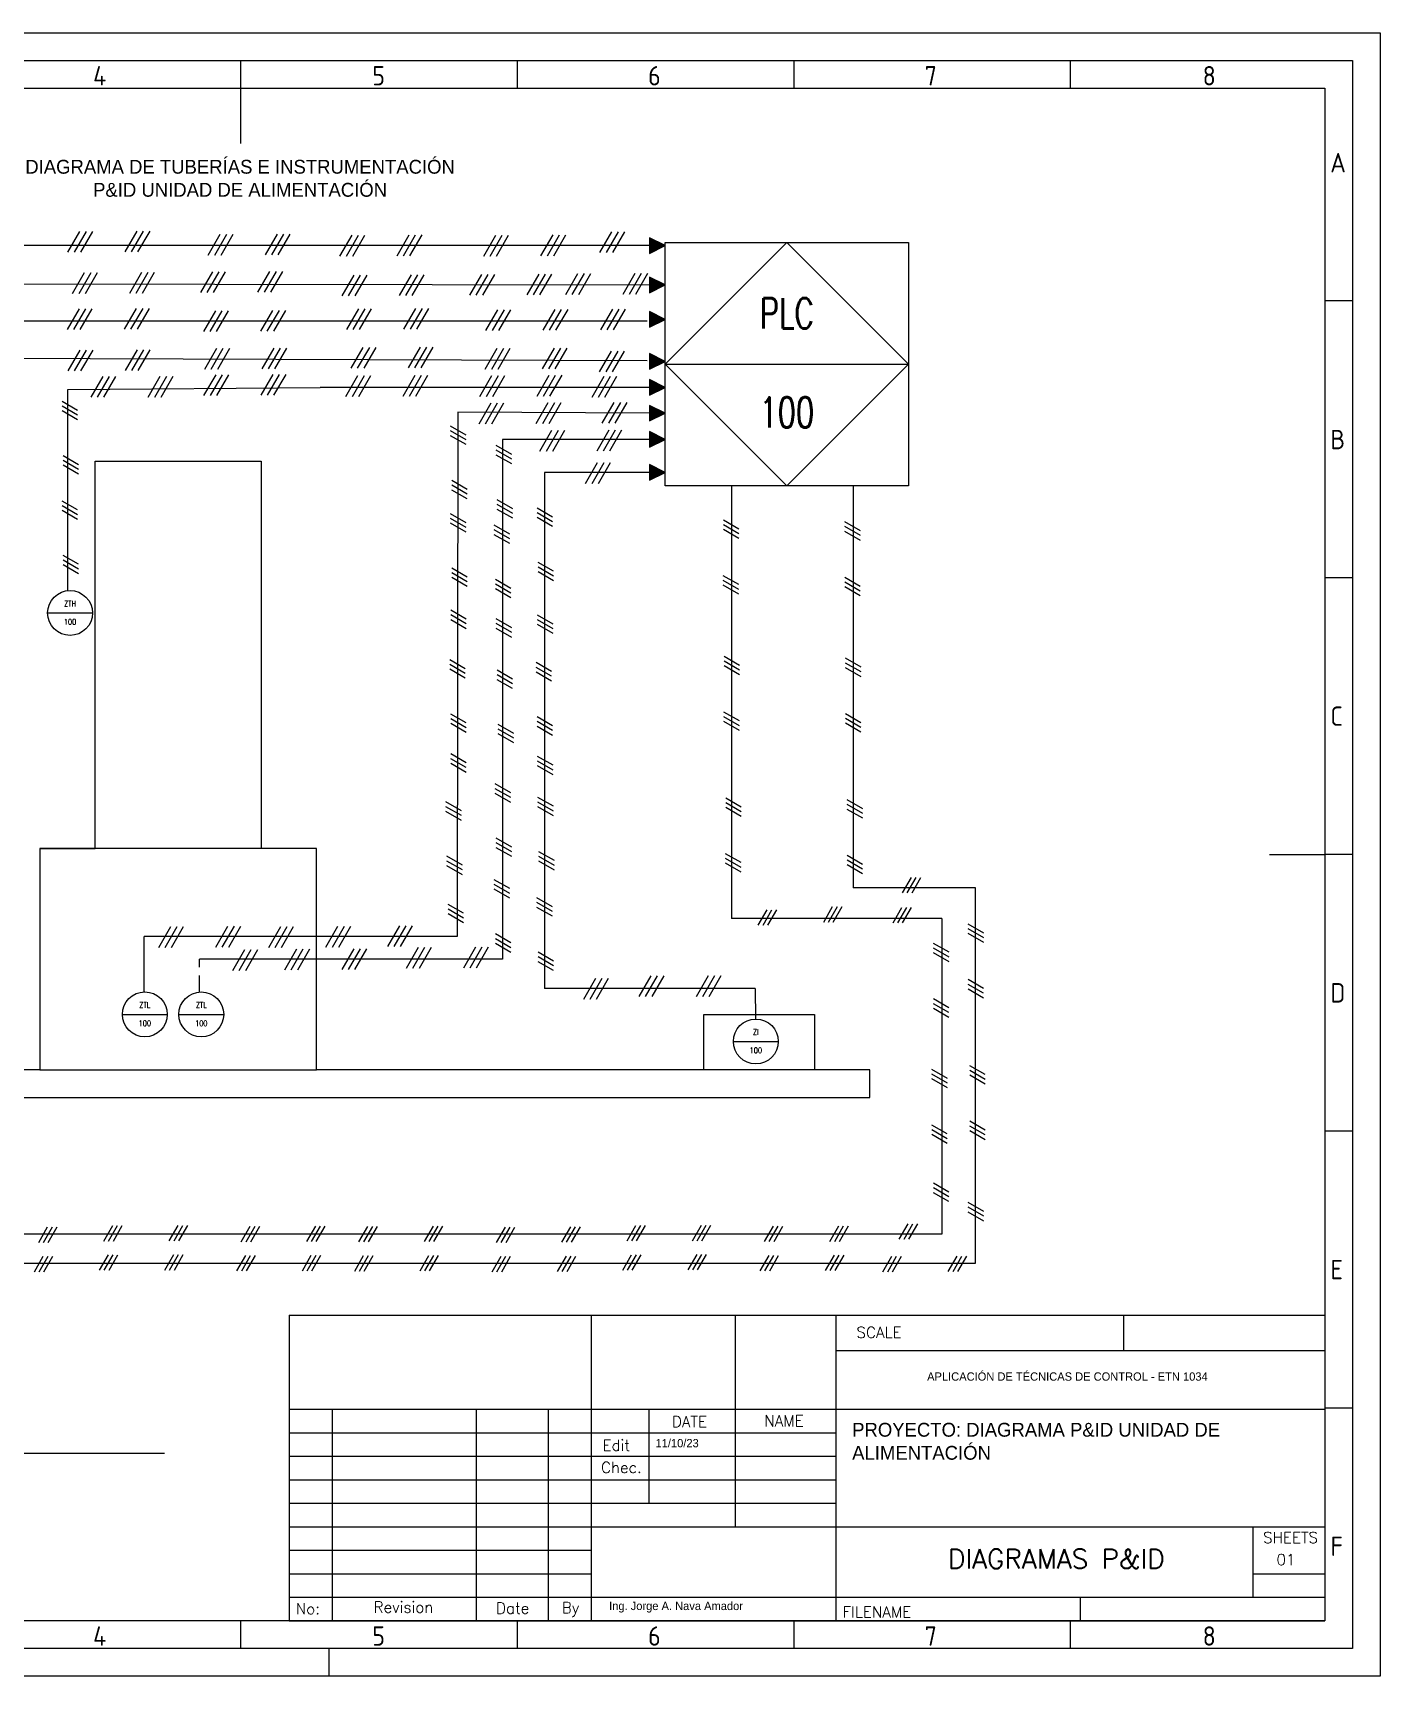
# Model space of a CAD drawing. Header units: millimetres. Extents: x 0 to 420, y 0 to 297.
# Drawn here: x 176.5 to 420, y 0 to 297 of the extents above; entities that cross this region are included whole.
import ezdxf
from ezdxf.enums import TextEntityAlignment as Align

# ---------------------------------------------------------------- set-up
doc = ezdxf.new("R2010")
doc.units = ezdxf.units.MM
doc.header["$LTSCALE"] = 6
doc.linetypes.add('DASHED', pattern=[0.75, 0.5, -0.25])
for name, color, linetype in [('025', 1, 'Continuous'), ('035', 5, 'Continuous'), ('07', 7, 'Continuous'), ('GRN_0.5mm^2', 3, 'Continuous'), ('RED_0.5mm^2', 1, 'Continuous'), ('SYMS', 7, 'Continuous'), ('TAGS', 51, 'Continuous')]:
    doc.layers.add(name, color=color, linetype=linetype)
doc.styles.add('ISO Proportional', font='isocp.shx')
doc.styles.add('WD', font='romans.shx')

# ---------------------------------------------------------------- blocks, each defined once
blk = doc.blocks.new('IEC_border_a3')
at = {"layer": '035'}
for p, q in [((214, 292), (214, 287)), ((264, 292), (264, 287)), ((314, 292), (314, 287)), ((364, 292), (364, 287)), ((414.97, 248.54), (409.98, 248.54)), ((414.98, 198.5), (410, 198.5)), ((414.98, 148.5), (410, 148.5)), ((414.98, 98.5), (410, 98.5)), ((415, 48.46), (410.02, 48.46)), ((214, 10), (214, 5)), ((264, 10), (264, 5)), ((314, 10), (314, 5)), ((364, 10), (364, 5)), ((230, 5), (230, 0))]:
    blk.add_line(p, q, dxfattribs=at)
for points in [[(0, 297), (420, 297), (420, 0), (0, 0)], [(18, 287), (410, 287), (410, 10), (18, 10)]]:
    blk.add_lwpolyline(points, close=True, dxfattribs=at)
at = {"layer": '07'}
for p, q in [((214, 287), (214, 277)), ((400, 148.5), (410, 148.5))]:
    blk.add_line(p, q, dxfattribs=at)
blk.add_lwpolyline([(13, 292), (415, 292), (415, 5), (13, 5)], close=True, dxfattribs=at)
at = {"layer": '035', "style": 'ISO Proportional'}
for s, p in [('4', (187.38, 287.5)), ('5', (237.84, 287.5)), ('6', (287.69, 287.5)), ('7', (337.67, 287.5)), ('8', (387.92, 287.5)), ('A', (410.98, 271.79)), ('B', (411, 221.75)), ('C', (411, 171.75)), ('D', (411, 121.75)), ('E', (411.02, 71.72)), ('F', (411.02, 21.72)), ('4', (187.38, 5.5)), ('5', (237.84, 5.5)), ('6', (287.69, 5.5)), ('7', (337.67, 5.5)), ('8', (387.92, 5.5))]:
    blk.add_text(s, height=3.5, dxfattribs=at).set_placement(p)
blk = doc.blocks.new('IEC_tblock_a3')
at = {"layer": '035'}
for p, q in [((-106.6, 55.25), (-106.6, 17)), ((-36.4, 55.25), (-36.4, 48.88)), ((-88.4, 48.88), (0, 48.88)), ((-179.4, 38.25), (-179.4, 0)), ((-153.4, 38.25), (-153.4, 0)), ((-140.4, 38.25), (-140.4, 0)), ((-122.2, 38.25), (-122.2, 21.25)), ((-187.2, 34), (-88.4, 34)), ((-187.2, 29.75), (-88.4, 29.75)), ((-187.2, 25.5), (-88.4, 25.5)), ((-187.2, 21.25), (-88.4, 21.25)), ((-187.2, 17), (-132.6, 17)), ((-187.2, 12.75), (-132.6, 12.75)), ((-187.2, 8.5), (-132.6, 8.5)), ((-13, 8.5), (0, 8.5)), ((-187.2, 4.25), (0, 4.25)), ((-44.2, 4.25), (-44.2, 0))]:
    blk.add_line(p, q, dxfattribs=at)
at = {"layer": '07'}
for p, q in [((-187.2, 55.25), (-187.2, 0)), ((-187.2, 55.25), (0, 55.25)), ((-132.6, 55.25), (-132.6, 0)), ((-88.4, 55.25), (-88.4, 0)), ((0, 55.25), (0, 0)), ((-187.2, 38.25), (0, 38.25)), ((-132.6, 17), (0, 17)), ((-13, 17), (-13, 4.25)), ((-187.2, 0), (0, 0))]:
    blk.add_line(p, q, dxfattribs=at)
at = {"style": 'WD'}
for tag, p in [('SCALE', (-69.88, 51.07)), ('SH', (-8.74, 10.06)), ('FILENAME', (-68.15, 0.8))]:
    blk.add_attdef(tag, p, '', height=2, dxfattribs=at)
for tag, height, p in [('EDDATE', 2, (-114.97, 30.8)), ('EDBY', 2, (-98.02, 30.86)), ('PROJDESC', 5, (-45.9, 29.2)), ('CKDATE', 2, (-114.85, 26.58)), ('CKBY', 2, (-97.88, 26.3)), ('DWGDESC', 5, (-44.85, 19.72)), ('DWGNO', 3.5, (-48.54, 9.46))]:
    blk.add_attdef(tag, text='', height=height, dxfattribs=at).set_placement(p, align=Align.CENTER)
at = {"style": 'WD', "flags": 1}
blk.add_attdef('WD_TB', (-120.95, 11.91), '', height=2, dxfattribs=at)
at = {"layer": '025', "style": 'WD'}
for s, p in [('SCALE', (-80.57, 51.13)), ('NAME', (-97.74, 35.14)), ('No:', (-183.81, 1.19)), ('Revision', (-166.53, 1.47)), ('Date', (-146.79, 1.28)), ('By', (-136.33, 1.37))]:
    blk.add_text(s, height=2, dxfattribs=at).set_placement(p, align=Align.CENTER)
for s, p in [('DATE', (-118, 35)), ('Edit', (-130.55, 30.72)), ('Chec.', (-130.82, 26.72)), ('SHEETS', (-11.17, 14.05)), ('FILENAME', (-87.18, 0.61))]:
    blk.add_text(s, height=2, dxfattribs=at).set_placement(p)
blk = doc.blocks.new('HIN1_INFRONT_MAIN_PLC')
for p, q in [((-0.5, -0.5), (-0.5, 0.5)), ((-0.5, 0.5), (0.5, 0.5)), ((0.5, 0.5), (0.5, -0.5)), ((0.5, -0.5), (-0.5, -0.5))]:
    blk.add_line(p, q)
at = {"ltscale": 0.127}
blk.add_line((-0.5, 0), (0.5, 0), dxfattribs=at)
at = {"ltscale": 25.4, "flags": 128}
blk.add_lwpolyline([(0, 0.5), (-0.5, 0), (0, -0.5), (0.5, 0)], close=True, dxfattribs=at)
at = {"ltscale": 3.2258, "flags": 128}
blk.add_lwpolyline([(0, 0.5), (-0.5, 0), (0, -0.5), (0.5, 0)], close=True, dxfattribs=at)
blk.add_lwpolyline([(0, 0.5), (-0.5, 0), (0, -0.5), (0.5, 0)], close=True, dxfattribs=at)
at = {"style": 'WD', "width": 0.7}
for tag, height, p in [('INST', 0.125, (-0.5816, 0.4156)), ('LOC', 0.125, (-0.5816, 0.254)), ('TERM01', 0.0625, (-0.5242, 0.0184))]:
    blk.add_attdef(tag, text='', height=height, dxfattribs=at).set_placement(p, align=Align.RIGHT)
for tag, p, height in [('TERM04', (0.0207, 0.5306), 0.0625), ('X2TERM04', (0, 0.5), 0.005), ('TERM03', (0.5222, 0.0184), 0.0625), ('X4TERM01', (-0.5, 0), 0.005), ('X1TERM03', (0.5, 0), 0.005), ('RATING1', (0.5485, -0.1677), 0.125), ('DESC1', (0.5485, -0.3266), 0.125), ('DESC2', (0.5485, -0.5165), 0.125), ('X8TERM02', (0, -0.5), 0.005), ('TERM02', (0.0233, -0.5809), 0.0625), ('DESC3', (0.5485, -0.6975), 0.125), ('WDTAGALT', (0.5485, -0.8716), 0.125)]:
    blk.add_attdef(tag, p, '', height=height, dxfattribs=at)
blk.add_attdef('XREF', text='', height=0.0625, rotation=0.0625, dxfattribs=at).set_placement((0.6297, 0.3767), align=Align.TOP_CENTER)
for tag, p in [('TAG1_PART1', (0, 0.147)), ('TAG1_PART2', (0, -0.2602))]:
    blk.add_attdef(tag, text='', height=0.125, dxfattribs=at).set_placement(p, align=Align.CENTER)
at = {"style": 'WD', "width": 0.7, "flags": 1}
for tag, p in [('WDTYPE', (-0.5767, -0.1697)), ('CAT', (-0.5871, -0.2531)), ('MFG', (-0.5859, -0.2796)), ('FAMILY', (-0.5789, -0.2227)), ('ASSYCODE', (-0.5662, -0.3061))]:
    blk.add_attdef(tag, text='', height=0.01, dxfattribs=at).set_placement(p, align=Align.CENTER)
blk = doc.blocks.new('HIN1_INFRONT_MAIN')
at = {"ltscale": 0.127}
blk.add_line((-0.5, 0), (0.5, 0), dxfattribs=at)
at = {"ltscale": 3.2258}
blk.add_circle((0, 0), 0.5, dxfattribs=at)
at = {"style": 'WD', "width": 0.7}
for tag, height, p in [('INST', 0.125, (-0.481, 0.455)), ('LOC', 0.125, (-0.481, 0.293)), ('TERM01', 0.0625, (-0.524, 0.018))]:
    blk.add_attdef(tag, text='', height=height, dxfattribs=at).set_placement(p, align=Align.RIGHT)
for tag, p, height in [('X2TERM04', (0, 0.5), 0.005), ('TERM04', (0.021, 0.531), 0.0625), ('X4TERM01', (-0.5, 0), 0.005), ('X1TERM03', (0.5, 0), 0.005), ('TERM03', (0.522, 0.018), 0.0625), ('RATING1', (0.513, -0.162), 0.125), ('DESC1', (0.513, -0.321), 0.125), ('X8TERM02', (0, -0.5), 0.005), ('TERM02', (0.023, -0.581), 0.0625), ('DESC2', (0.513, -0.51), 0.125), ('DESC3', (0.513, -0.691), 0.125), ('WDTAGALT', (0.513, -0.866), 0.125)]:
    blk.add_attdef(tag, p, '', height=height, dxfattribs=at)
blk.add_attdef('XREF', text='', height=0.0625, rotation=0.0625, dxfattribs=at).set_placement((0.546, 0.412), align=Align.TOP_CENTER)
for tag, p in [('TAG1_PART1', (0, 0.147)), ('TAG1_PART2', (0, -0.26))]:
    blk.add_attdef(tag, text='', height=0.125, dxfattribs=at).set_placement(p, align=Align.CENTER)
at = {"style": 'WD', "width": 0.7, "flags": 1}
for tag, p in [('WDTYPE', (-0.535, -0.17)), ('CAT', (-0.546, -0.253)), ('MFG', (-0.544, -0.28)), ('FAMILY', (-0.537, -0.223)), ('ASSYCODE', (-0.525, -0.306))]:
    blk.add_attdef(tag, text='', height=0.01, dxfattribs=at).set_placement(p, align=Align.CENTER)
blk = doc.blocks.new('HFA1_FLOW_ARROW_DWN_P')
blk.add_hatch(color=256).paths.add_polyline_path([(0.0625, 0.125), (-0.0625, 0.125), (0, 0)])
blk.add_lwpolyline([(-0.0625, 0.125), (0, 0), (0.0625, 0.125)], close=True)
at = {"style": 'WD', "flags": 1}
for tag, p in [('X2TERM01', (0, 0.125)), ('X8TERM01', (0, 0))]:
    blk.add_attdef(tag, p, '', height=0.0075, dxfattribs=at)

msp = doc.modelspace()

# ---------------------------------------------------------------- linework, layer by layer
at = {"color": 3}
for p, q in [((287.93, 258.54), (76.64, 258.54)), ((84.86, 251.78), (287.93, 251.43)), ((149.22, 244.94), (287.49, 244.94)), ((167.49, 238.23), (287.51, 237.78)), ((182.8, 232.56), (228.43, 232.91)), ((182.8, 196.19), (182.8, 232.56)), ((287.93, 232.93), (228.43, 232.93)), ((253.3, 228.46), (253.19, 133.67)), ((287.93, 228.27), (253.3, 228.46)), ((261.37, 223.53), (261.37, 129.59)), ((287.93, 223.53), (261.37, 223.53)), ((268.94, 217.55), (268.94, 124.28)), ((287.93, 217.55), (268.94, 217.55)), ((196.63, 123.67), (196.63, 133.67)), ((253.19, 133.67), (196.63, 133.67)), ((261.37, 129.59), (206.63, 129.59)), ((307.04, 124.28), (268.94, 124.28)), ((307.04, 124.28), (307.07, 118.77))]:
    msp.add_line(p, q, dxfattribs=at)
at = {"color": 3, "linetype": 'DASHED'}
msp.add_line((206.63, 123.65), (206.63, 129.59), dxfattribs=at)
msp.add_line((39.16, 40.31), (200.26, 40.31))
for points in [[(177.75, 149.61), (177.75, 109.61), (227.75, 109.61), (227.75, 149.61), (177.75, 149.61), (187.75, 149.61), (187.75, 219.61), (217.75, 219.61), (217.75, 149.61)], [(297.75, 109.61), (297.75, 119.61), (317.75, 119.61), (317.75, 109.61)], [(177.75, 109.61), (167.75, 109.61), (167.75, 104.61), (327.75, 104.61), (327.75, 109.61), (227.75, 109.61)]]:
    msp.add_lwpolyline(points)
at = {"layer": 'GRN_0.5mm^2'}
for p, q in [((182.83, 257.35), (185, 261.11)), ((183.99, 257.35), (186.16, 261.11)), ((185.15, 257.35), (187.32, 261.11)), ((193.16, 257.4), (195.34, 261.16)), ((194.32, 257.4), (196.5, 261.16)), ((195.48, 257.4), (197.66, 261.16)), ((208.19, 256.82), (210.36, 260.59)), ((209.35, 256.82), (211.52, 260.59)), ((210.51, 256.82), (212.68, 260.59)), ((218.52, 256.87), (220.7, 260.64)), ((219.68, 256.87), (221.86, 260.64)), ((220.84, 256.87), (223.01, 260.64)), ((231.99, 256.67), (234.17, 260.43)), ((233.15, 256.67), (235.33, 260.43)), ((234.31, 256.67), (236.49, 260.43)), ((242.33, 256.72), (244.5, 260.48)), ((243.49, 256.72), (245.66, 260.48)), ((244.65, 256.72), (246.82, 260.48)), ((257.99, 256.67), (260.16, 260.43)), ((259.15, 256.67), (261.32, 260.43)), ((260.31, 256.67), (262.48, 260.43)), ((268.32, 256.72), (270.5, 260.48)), ((269.48, 256.72), (271.66, 260.48)), ((270.64, 256.72), (272.82, 260.48)), ((278.98, 257.29), (281.15, 261.06)), ((280.14, 257.29), (282.31, 261.06)), ((281.3, 257.29), (283.47, 261.06)), ((183.67, 249.9), (185.84, 253.67)), ((184.83, 249.9), (187, 253.67)), ((185.99, 249.9), (188.16, 253.67)), ((194, 249.95), (196.18, 253.72)), ((195.16, 249.95), (197.33, 253.72)), ((196.32, 249.95), (198.49, 253.72)), ((206.84, 250.06), (209.01, 253.83)), ((207.99, 250.06), (210.17, 253.83)), ((209.15, 250.06), (211.33, 253.83)), ((217.17, 250.12), (219.34, 253.88)), ((218.33, 250.12), (220.5, 253.88)), ((219.49, 250.12), (221.66, 253.88)), ((232.4, 249.46), (234.57, 253.23)), ((233.56, 249.46), (235.73, 253.23)), ((234.72, 249.46), (236.89, 253.23)), ((242.73, 249.51), (244.91, 253.28)), ((243.89, 249.51), (246.07, 253.28)), ((245.05, 249.51), (247.23, 253.28)), ((255.47, 249.58), (257.65, 253.35)), ((256.63, 249.58), (258.8, 253.35)), ((257.79, 249.58), (259.96, 253.35)), ((265.81, 249.63), (267.98, 253.4)), ((266.96, 249.63), (269.14, 253.4)), ((268.12, 249.63), (270.3, 253.4)), ((272.83, 249.72), (275.01, 253.48)), ((273.99, 249.72), (276.17, 253.48)), ((275.15, 249.72), (277.33, 253.48)), ((283.17, 249.77), (285.34, 253.54)), ((284.33, 249.77), (286.5, 253.54)), ((285.49, 249.77), (287.66, 253.54)), ((182.73, 243.37), (184.91, 247.14)), ((183.89, 243.37), (186.06, 247.14)), ((185.05, 243.37), (187.22, 247.14)), ((193.07, 243.42), (195.24, 247.19)), ((194.22, 243.42), (196.4, 247.19)), ((195.38, 243.42), (197.56, 247.19)), ((207.37, 243.03), (209.54, 246.79)), ((208.53, 243.03), (210.7, 246.79)), ((209.69, 243.03), (211.86, 246.79)), ((217.7, 243.08), (219.88, 246.84)), ((218.86, 243.08), (221.04, 246.84)), ((220.02, 243.08), (222.2, 246.84)), ((233.22, 243.37), (235.4, 247.14)), ((234.38, 243.37), (236.56, 247.14)), ((235.54, 243.37), (237.71, 247.14)), ((243.56, 243.42), (245.73, 247.19)), ((244.72, 243.42), (246.89, 247.19)), ((245.87, 243.42), (248.05, 247.19)), ((258.38, 243.2), (260.55, 246.96)), ((259.54, 243.2), (261.71, 246.96)), ((260.7, 243.2), (262.87, 246.96)), ((268.71, 243.25), (270.89, 247.02)), ((269.87, 243.25), (272.05, 247.02)), ((271.03, 243.25), (273.21, 247.02)), ((279.13, 243.3), (281.3, 247.06)), ((280.29, 243.3), (282.46, 247.06)), ((281.45, 243.3), (283.62, 247.06)), ((182.87, 235.91), (185.04, 239.67)), ((184.03, 235.91), (186.2, 239.67)), ((185.18, 235.91), (187.36, 239.67)), ((193.2, 235.96), (195.37, 239.73)), ((194.36, 235.96), (196.53, 239.73)), ((195.52, 235.96), (197.69, 239.73)), ((207.57, 236.23), (209.74, 239.99)), ((208.73, 236.23), (210.9, 239.99)), ((209.89, 236.23), (212.06, 239.99)), ((217.9, 236.28), (220.08, 240.04)), ((219.06, 236.28), (221.24, 240.04)), ((220.22, 236.28), (222.4, 240.04)), ((234.03, 236.39), (236.2, 240.15)), ((235.19, 236.39), (237.36, 240.15)), ((236.35, 236.39), (238.52, 240.15)), ((244.36, 236.44), (246.54, 240.2)), ((245.52, 236.44), (247.7, 240.2)), ((246.68, 236.44), (248.86, 240.2)), ((258.26, 236.23), (260.43, 239.99)), ((259.42, 236.23), (261.59, 239.99)), ((260.57, 236.23), (262.75, 239.99)), ((268.59, 236.28), (270.76, 240.04)), ((269.75, 236.28), (271.92, 240.04)), ((270.91, 236.28), (273.08, 240.04)), ((278.93, 235.74), (281.1, 239.5)), ((280.09, 235.74), (282.26, 239.5)), ((281.24, 235.74), (283.42, 239.5)), ((187.01, 231.13), (189.18, 234.9)), ((188.17, 231.13), (190.34, 234.9)), ((189.33, 231.13), (191.5, 234.9)), ((197.34, 231.18), (199.52, 234.95)), ((198.5, 231.18), (200.68, 234.95)), ((199.66, 231.18), (201.84, 234.95)), ((207.41, 231.45), (209.59, 235.22)), ((208.57, 231.45), (210.74, 235.22)), ((209.73, 231.45), (211.9, 235.22)), ((217.75, 231.5), (219.92, 235.27)), ((218.9, 231.5), (221.08, 235.27)), ((220.06, 231.5), (222.24, 235.27)), ((233.07, 231.29), (235.25, 235.06)), ((234.23, 231.29), (236.41, 235.06)), ((235.39, 231.29), (237.57, 235.06)), ((243.41, 231.34), (245.58, 235.11)), ((244.57, 231.34), (246.74, 235.11)), ((245.73, 231.34), (247.9, 235.11)), ((257.3, 231.29), (259.47, 235.06)), ((258.46, 231.29), (260.63, 235.06)), ((259.62, 231.29), (261.79, 235.06)), ((267.63, 231.34), (269.81, 235.11)), ((268.79, 231.34), (270.97, 235.11)), ((269.95, 231.34), (272.13, 235.11)), ((277.56, 231.17), (279.74, 234.94)), ((278.72, 231.17), (280.9, 234.94)), ((279.88, 231.17), (282.05, 234.94)), ((184.57, 228.77), (181.77, 230.38)), ((184.57, 227.91), (181.77, 229.52)), ((257.14, 226.36), (259.31, 230.12)), ((258.3, 226.36), (260.47, 230.12)), ((259.46, 226.36), (261.63, 230.12)), ((267.47, 226.41), (269.65, 230.17)), ((268.63, 226.41), (270.81, 230.17)), ((269.79, 226.41), (271.97, 230.17)), ((279.41, 226.44), (281.58, 230.2)), ((280.57, 226.44), (282.74, 230.2)), ((281.73, 226.44), (283.9, 230.2)), ((184.57, 227.05), (181.77, 228.66)), ((254.8, 224.3), (252, 225.91)), ((254.8, 223.44), (252, 225.05)), ((254.8, 222.58), (252, 224.19)), ((268.14, 221.42), (270.31, 225.18)), ((269.3, 221.42), (271.47, 225.18)), ((270.46, 221.42), (272.63, 225.18)), ((278.47, 221.47), (280.65, 225.24)), ((279.63, 221.47), (281.81, 225.24)), ((280.79, 221.47), (282.96, 225.24)), ((184.75, 218.95), (181.96, 220.57)), ((263.03, 220.8), (260.23, 222.41)), ((263.03, 219.94), (260.23, 221.55)), ((263.03, 219.08), (260.23, 220.69)), ((184.75, 218.09), (181.96, 219.71)), ((184.75, 217.23), (181.96, 218.85)), ((276.4, 215.58), (278.57, 219.35)), ((277.56, 215.58), (279.73, 219.35)), ((278.72, 215.58), (280.89, 219.35)), ((254.99, 214.48), (252.19, 216.1)), ((254.99, 213.62), (252.19, 215.24)), ((254.99, 212.76), (252.19, 214.37)), ((184.57, 210.77), (181.77, 212.38)), ((184.57, 209.91), (181.77, 211.52)), ((263.22, 210.99), (260.42, 212.6)), ((263.22, 210.12), (260.42, 211.74)), ((263.22, 209.26), (260.42, 210.88)), ((270.4, 209.49), (267.61, 211.11)), ((184.57, 209.05), (181.77, 210.66)), ((254.8, 208.47), (252, 210.08)), ((254.8, 207.61), (252, 209.22)), ((254.8, 206.74), (252, 208.36)), ((262.69, 206.41), (259.89, 208.02)), ((270.4, 208.63), (267.61, 210.25)), ((270.4, 207.77), (267.61, 209.39)), ((262.69, 205.55), (259.89, 207.16)), ((262.69, 204.69), (259.89, 206.3)), ((184.75, 200.95), (181.96, 202.57)), ((184.75, 200.09), (181.96, 201.71)), ((184.75, 199.23), (181.96, 200.84)), ((254.99, 198.65), (252.19, 200.26)), ((254.99, 197.79), (252.19, 199.4)), ((270.59, 199.68), (267.8, 201.29)), ((270.59, 198.82), (267.8, 200.43)), ((270.59, 197.96), (267.8, 199.57)), ((254.99, 196.93), (252.19, 198.54)), ((262.87, 196.6), (260.08, 198.21)), ((262.87, 195.73), (260.08, 197.35)), ((262.87, 194.87), (260.08, 196.49)), ((254.8, 191.03), (252.01, 192.65)), ((254.8, 190.17), (252.01, 191.79)), ((254.8, 189.31), (252.01, 190.93)), ((263.04, 189.48), (260.25, 191.09)), ((263.04, 188.61), (260.25, 190.23)), ((270.5, 190.14), (267.71, 191.76)), ((270.5, 189.28), (267.71, 190.9)), ((263.04, 187.75), (260.25, 189.37)), ((270.5, 188.42), (267.71, 190.04)), ((254.63, 182.08), (251.83, 183.7)), ((254.63, 181.22), (251.83, 182.84)), ((254.63, 180.36), (251.83, 181.98)), ((263.2, 180.2), (260.41, 181.81)), ((270.23, 181.57), (267.44, 183.18)), ((270.23, 180.71), (267.44, 182.32)), ((270.23, 179.85), (267.44, 181.46)), ((263.2, 179.34), (260.41, 180.95)), ((263.2, 178.48), (260.41, 180.09)), ((254.81, 172.27), (252.02, 173.88)), ((254.81, 171.41), (252.02, 173.02)), ((270.42, 171.75), (267.63, 173.37)), ((270.42, 170.89), (267.63, 172.51)), ((254.81, 170.55), (252.02, 172.16)), ((263.39, 170.38), (260.59, 172)), ((263.39, 169.52), (260.59, 171.14)), ((263.39, 168.66), (260.59, 170.28)), ((270.42, 170.03), (267.63, 171.65)), ((254.8, 165.07), (252.01, 166.68)), ((254.8, 164.21), (252.01, 165.82)), ((254.8, 163.35), (252.01, 164.96)), ((270.5, 164.63), (267.71, 166.24)), ((270.5, 163.77), (267.71, 165.38)), ((270.5, 162.9), (267.71, 164.52)), ((262.86, 159.64), (260.06, 161.26)), ((262.86, 158.78), (260.06, 160.39)), ((253.94, 156.39), (251.14, 158)), ((262.86, 157.92), (260.06, 159.53)), ((270.57, 157.21), (267.77, 158.82)), ((270.57, 156.35), (267.77, 157.96)), ((253.94, 155.53), (251.14, 157.14)), ((253.94, 154.67), (251.14, 156.28)), ((270.57, 155.49), (267.77, 157.1)), ((263.05, 149.83), (260.25, 151.44)), ((263.05, 148.97), (260.25, 150.58)), ((263.05, 148.11), (260.25, 149.72)), ((270.76, 147.39), (267.96, 149.01)), ((254.13, 146.57), (251.33, 148.19)), ((254.13, 145.71), (251.33, 147.32)), ((254.13, 144.85), (251.33, 146.46)), ((270.76, 146.53), (267.96, 148.15)), ((270.76, 145.67), (267.96, 147.29)), ((262.69, 142.34), (259.89, 143.95)), ((262.69, 141.48), (259.89, 143.09)), ((262.69, 140.62), (259.89, 142.23)), ((270.4, 139.05), (267.6, 140.66)), ((270.4, 138.19), (267.6, 139.8)), ((254.35, 137.88), (251.56, 139.49)), ((254.35, 137.02), (251.56, 138.63)), ((254.35, 136.16), (251.56, 137.77)), ((270.4, 137.33), (267.6, 138.94)), ((199.23, 131.7), (201.4, 135.46)), ((200.39, 131.7), (202.56, 135.46)), ((201.55, 131.7), (203.72, 135.46)), ((209.56, 131.75), (211.74, 135.52)), ((210.72, 131.75), (212.9, 135.52)), ((211.88, 131.75), (214.06, 135.52)), ((219.12, 131.7), (221.3, 135.46)), ((220.28, 131.7), (222.46, 135.46)), ((221.44, 131.7), (223.62, 135.46)), ((229.46, 131.75), (231.63, 135.52)), ((230.62, 131.75), (232.79, 135.52)), ((231.78, 131.75), (233.95, 135.52)), ((240.63, 131.86), (242.81, 135.63)), ((241.79, 131.86), (243.97, 135.63)), ((242.95, 131.86), (245.13, 135.63)), ((262.87, 132.52), (260.08, 134.14)), ((212.64, 127.55), (214.81, 131.32)), ((213.8, 127.55), (215.97, 131.32)), ((214.95, 127.55), (217.13, 131.32)), ((222.03, 127.66), (224.21, 131.43)), ((223.19, 127.66), (225.37, 131.43)), ((224.35, 127.66), (226.53, 131.43)), ((232.37, 127.71), (234.54, 131.48)), ((233.53, 127.71), (235.7, 131.48)), ((234.69, 127.71), (236.86, 131.48)), ((244.03, 127.98), (246.2, 131.75)), ((245.19, 127.98), (247.36, 131.75)), ((246.35, 127.98), (248.52, 131.75)), ((254.36, 128.03), (256.54, 131.8)), ((255.52, 128.03), (257.7, 131.8)), ((256.68, 128.03), (258.86, 131.8)), ((262.87, 131.66), (260.08, 133.28)), ((262.87, 130.8), (260.08, 132.42)), ((270.59, 129.23), (267.79, 130.85)), ((270.59, 128.37), (267.79, 129.99)), ((270.59, 127.51), (267.79, 129.13)), ((276.04, 122.38), (278.21, 126.14)), ((277.2, 122.38), (279.37, 126.14)), ((278.36, 122.38), (280.53, 126.14)), ((286.08, 122.81), (288.26, 126.58)), ((287.24, 122.81), (289.41, 126.58)), ((288.4, 122.81), (290.57, 126.58)), ((296.42, 122.86), (298.59, 126.63)), ((297.57, 122.86), (299.75, 126.63)), ((298.73, 122.86), (300.91, 126.63))]:
    msp.add_line(p, q, dxfattribs=at)
at = {"layer": 'GRN_0.5mm^2', "color": 1}
for p, q in [((304.1, 207.32), (301.3, 208.93)), ((304.1, 206.46), (301.3, 208.07)), ((326.05, 207), (323.25, 208.62)), ((304.1, 205.6), (301.3, 207.21)), ((326.05, 206.14), (323.25, 207.76)), ((326.05, 205.28), (323.25, 206.9)), ((304.06, 197.28), (301.27, 198.89)), ((304.06, 196.42), (301.27, 198.03)), ((304.06, 195.56), (301.27, 197.17)), ((326.01, 196.96), (323.22, 198.58)), ((326.01, 196.1), (323.22, 197.72)), ((326.01, 195.24), (323.22, 196.86)), ((304.23, 182.67), (301.44, 184.29)), ((304.23, 181.81), (301.44, 183.43)), ((304.23, 180.95), (301.44, 182.57)), ((326.18, 182.36), (323.39, 183.97)), ((326.18, 181.5), (323.39, 183.11)), ((326.18, 180.64), (323.39, 182.25)), ((304.19, 172.63), (301.4, 174.25)), ((304.19, 171.77), (301.4, 173.39)), ((304.19, 170.91), (301.4, 172.53)), ((326.14, 172.32), (323.35, 173.93)), ((326.14, 171.46), (323.35, 173.07)), ((326.14, 170.6), (323.35, 172.21)), ((304.52, 157.08), (301.72, 158.69)), ((304.52, 156.22), (301.72, 157.83)), ((326.47, 156.76), (323.67, 158.38)), ((326.47, 155.9), (323.67, 157.52)), ((304.52, 155.36), (301.72, 156.97)), ((326.47, 155.04), (323.67, 156.65)), ((304.48, 147.04), (301.69, 148.65)), ((304.48, 146.17), (301.69, 147.79)), ((304.48, 145.31), (301.69, 146.93)), ((326.43, 146.72), (323.64, 148.33)), ((326.43, 145.86), (323.64, 147.47)), ((326.43, 145), (323.64, 146.61)), ((333.67, 141.55), (335.28, 144.35)), ((334.53, 141.55), (336.14, 144.35)), ((335.39, 141.55), (337, 144.35)), ((307.61, 135.72), (309.22, 138.51)), ((308.47, 135.72), (310.08, 138.51)), ((309.33, 135.72), (310.94, 138.51)), ((319.43, 136.29), (321.04, 139.08)), ((320.29, 136.29), (321.9, 139.08)), ((321.15, 136.29), (322.76, 139.08)), ((331.96, 136.15), (333.57, 138.94)), ((332.82, 136.15), (334.43, 138.94)), ((333.68, 136.15), (335.29, 138.94)), ((348.36, 134.31), (345.56, 135.92)), ((348.36, 133.45), (345.56, 135.06)), ((348.36, 132.59), (345.56, 134.2)), ((342.09, 130.82), (339.29, 132.44)), ((342.09, 129.96), (339.29, 131.57)), ((342.09, 129.1), (339.29, 130.71)), ((348.32, 124.27), (345.52, 125.88)), ((348.32, 123.41), (345.52, 125.02)), ((342.05, 120.78), (339.25, 122.39)), ((348.32, 122.55), (345.52, 124.16)), ((342.05, 119.92), (339.25, 121.53)), ((342.05, 119.06), (339.25, 120.67)), ((348.64, 108.71), (345.85, 110.33)), ((341.79, 108.04), (339, 109.65)), ((341.79, 107.18), (339, 108.79)), ((341.79, 106.32), (339, 107.93)), ((348.64, 107.85), (345.85, 109.46)), ((348.64, 106.99), (345.85, 108.6)), ((341.76, 97.99), (338.96, 99.61)), ((341.76, 97.13), (338.96, 98.75)), ((348.61, 98.67), (345.81, 100.28)), ((348.61, 97.81), (345.81, 99.42)), ((348.61, 96.95), (345.81, 98.56)), ((341.76, 96.27), (338.96, 97.89)), ((342.05, 87.48), (339.25, 89.09)), ((342.05, 86.62), (339.25, 88.23)), ((342.05, 85.76), (339.25, 87.37)), ((348.34, 83.97), (345.54, 85.59)), ((348.34, 83.11), (345.54, 84.73)), ((348.34, 82.25), (345.54, 83.87)), ((177.54, 78.38), (179.15, 81.18)), ((178.4, 78.38), (180.01, 81.18)), ((179.26, 78.38), (180.87, 81.18)), ((189.31, 78.64), (190.93, 81.43)), ((190.18, 78.64), (191.79, 81.43)), ((191.04, 78.64), (192.65, 81.43)), ((201.13, 78.67), (202.75, 81.47)), ((202, 78.67), (203.61, 81.47)), ((202.86, 78.67), (204.47, 81.47)), ((214.16, 78.51), (215.78, 81.31)), ((215.03, 78.51), (216.64, 81.31)), ((215.89, 78.51), (217.5, 81.31)), ((225.98, 78.55), (227.6, 81.34)), ((226.84, 78.55), (228.46, 81.34)), ((227.71, 78.55), (229.32, 81.34)), ((235.43, 78.5), (237.05, 81.29)), ((236.3, 78.5), (237.91, 81.29)), ((237.16, 78.5), (238.77, 81.29)), ((247.25, 78.53), (248.87, 81.33)), ((248.11, 78.53), (249.73, 81.33)), ((248.98, 78.53), (250.59, 81.33)), ((260.28, 78.37), (261.9, 81.17)), ((261.14, 78.37), (262.76, 81.17)), ((262.01, 78.37), (263.62, 81.17)), ((272.1, 78.41), (273.72, 81.2)), ((272.96, 78.41), (274.58, 81.2)), ((273.82, 78.41), (275.44, 81.2)), ((283.88, 78.66), (285.49, 81.46)), ((284.74, 78.66), (286.35, 81.46)), ((285.6, 78.66), (287.21, 81.46)), ((295.7, 78.7), (297.31, 81.49)), ((296.56, 78.7), (298.17, 81.49)), ((297.42, 78.7), (299.03, 81.49)), ((308.73, 78.54), (310.34, 81.33)), ((309.59, 78.54), (311.2, 81.33)), ((310.45, 78.54), (312.06, 81.33)), ((320.55, 78.57), (322.16, 81.37)), ((321.41, 78.57), (323.02, 81.37)), ((322.27, 78.57), (323.88, 81.37)), ((333.08, 78.96), (334.69, 81.76)), ((333.94, 78.96), (335.55, 81.76)), ((334.8, 78.96), (336.41, 81.76)), ((176.76, 73.1), (178.37, 75.89)), ((177.62, 73.1), (179.23, 75.89)), ((178.48, 73.1), (180.09, 75.89)), ((188.53, 73.35), (190.14, 76.15)), ((189.39, 73.35), (191, 76.15)), ((190.25, 73.35), (191.86, 76.15)), ((200.35, 73.39), (201.96, 76.18)), ((201.21, 73.39), (202.82, 76.18)), ((202.07, 73.39), (203.68, 76.18)), ((213.38, 73.23), (214.99, 76.02)), ((214.24, 73.23), (215.85, 76.02)), ((215.1, 73.23), (216.71, 76.02)), ((225.2, 73.26), (226.81, 76.06)), ((226.06, 73.26), (227.67, 76.06)), ((226.92, 73.26), (228.53, 76.06)), ((234.65, 73.21), (236.26, 76.01)), ((235.51, 73.21), (237.12, 76.01)), ((236.37, 73.21), (237.98, 76.01)), ((246.47, 73.25), (248.08, 76.04)), ((247.33, 73.25), (248.94, 76.04)), ((248.19, 73.25), (249.8, 76.04)), ((259.5, 73.09), (261.11, 75.88)), ((260.36, 73.09), (261.97, 75.88)), ((261.22, 73.09), (262.83, 75.88)), ((271.32, 73.12), (272.93, 75.92)), ((272.18, 73.12), (273.79, 75.92)), ((273.04, 73.12), (274.65, 75.92)), ((283.09, 73.38), (284.71, 76.17)), ((283.95, 73.38), (285.57, 76.17)), ((284.81, 73.38), (286.43, 76.17)), ((294.91, 73.42), (296.53, 76.21)), ((295.77, 73.42), (297.39, 76.21)), ((296.63, 73.42), (298.25, 76.21)), ((307.94, 73.26), (309.56, 76.05)), ((308.8, 73.26), (310.42, 76.05)), ((309.66, 73.26), (311.28, 76.05)), ((319.76, 73.29), (321.38, 76.09)), ((320.62, 73.29), (322.24, 76.09)), ((321.48, 73.29), (323.1, 76.09)), ((330.12, 73.09), (331.74, 75.88)), ((330.99, 73.09), (332.6, 75.88)), ((331.85, 73.09), (333.46, 75.88)), ((341.94, 73.12), (343.56, 75.92)), ((342.8, 73.12), (344.42, 75.92)), ((343.67, 73.12), (345.28, 75.92))]:
    msp.add_line(p, q, dxfattribs=at)
at = {"layer": 'RED_0.5mm^2'}
for p, q in [((302.76, 215.1), (302.76, 136.91)), ((324.77, 215.1), (324.77, 142.49)), ((346.88, 142.49), (324.77, 142.49)), ((346.88, 74.62), (346.88, 142.49)), ((340.77, 136.91), (302.76, 136.91)), ((340.77, 136.91), (340.77, 79.86)), ((340.77, 79.86), (87.38, 79.86)), ((69.29, 74.62), (346.88, 74.62))]:
    msp.add_line(p, q, dxfattribs=at)

# ---------------------------------------------------------------- block references
msp.add_blockref('IEC_border_a3', (0, 0))
ref = msp.add_blockref('IEC_tblock_a3', (410, 10))
ref.add_attrib('DWGNO', 'DIAGRAMAS P&ID', dxfattribs={"height": 3.5, "style": 'WD'}).set_placement((361.46, 19.46), align=Align.CENTER)
ref.add_attrib('SH', '01', (401.26, 20.06), dxfattribs={"height": 2, "style": 'WD'})
at = {"layer": 'GRN_0.5mm^2', "xscale": 22.55071336120091, "yscale": 22.55071336120091, "zscale": 22.55071336120091, "rotation": 89.99999999999997}
for p in [(290.75, 258.54), (290.75, 251.43), (290.75, 245.22), (290.75, 237.62), (290.75, 232.93), (290.75, 228.27), (290.75, 223.53), (290.75, 217.55)]:
    msp.add_blockref('HFA1_FLOW_ARROW_DWN_P', p, dxfattribs=at)
at = {"layer": 'SYMS'}
ref = msp.add_blockref('HIN1_INFRONT_MAIN_PLC', (312.76, 237.11), dxfattribs=dict(at, xscale=44.01572724226612, yscale=44.01572724226612, zscale=44.01572724226612))
ref.add_attrib('TAG1_PART1', 'PLC', dxfattribs={"layer": 'TAGS', "color": 6, "height": 5.502, "style": 'WD', "width": 0.7}).set_placement((312.76, 243.57), align=Align.CENTER)
ref.add_attrib('TAG1_PART2', '100', dxfattribs={"layer": 'TAGS', "color": 6, "height": 5.502, "style": 'WD', "width": 0.7}).set_placement((312.76, 225.65), align=Align.CENTER)
ref = msp.add_blockref('HIN1_INFRONT_MAIN', (183.21, 192.15), dxfattribs=dict(at, xscale=8.116269090115566, yscale=8.116269090115566, zscale=8.116269090115566))
ref.add_attrib('TAG1_PART1', 'ZTH', dxfattribs={"layer": 'TAGS', "color": 6, "height": 1.015, "style": 'WD', "width": 0.7}).set_placement((183.21, 193.35), align=Align.CENTER)
ref.add_attrib('TAG1_PART2', '100', dxfattribs={"layer": 'TAGS', "color": 6, "height": 1.015, "style": 'WD', "width": 0.7}).set_placement((183.21, 190.04), align=Align.CENTER)
ref = msp.add_blockref('HIN1_INFRONT_MAIN', (196.72, 119.61), dxfattribs=dict(at, xscale=8.116269090115566, yscale=8.116269090115566, zscale=8.116269090115566))
ref.add_attrib('TAG1_PART1', 'ZTL', dxfattribs={"layer": 'TAGS', "color": 6, "height": 1.015, "style": 'WD', "width": 0.7}).set_placement((196.72, 120.81), align=Align.CENTER)
ref.add_attrib('TAG1_PART2', '100', dxfattribs={"layer": 'TAGS', "color": 6, "height": 1.015, "style": 'WD', "width": 0.7}).set_placement((196.72, 117.5), align=Align.CENTER)
ref = msp.add_blockref('HIN1_INFRONT_MAIN', (206.93, 119.6), dxfattribs=dict(at, xscale=8.116269090115566, yscale=8.116269090115566, zscale=8.116269090115566))
ref.add_attrib('TAG1_PART1', 'ZTL', dxfattribs={"layer": 'TAGS', "color": 6, "height": 1.015, "style": 'WD', "width": 0.7}).set_placement((206.93, 120.8), align=Align.CENTER)
ref.add_attrib('TAG1_PART2', '100', dxfattribs={"layer": 'TAGS', "color": 6, "height": 1.015, "style": 'WD', "width": 0.7}).set_placement((206.93, 117.49), align=Align.CENTER)
ref = msp.add_blockref('HIN1_INFRONT_MAIN', (307.16, 114.71), dxfattribs=dict(at, xscale=8.116269090115566, yscale=8.116269090115566, zscale=8.116269090115566))
ref.add_attrib('TAG1_PART1', 'ZI', dxfattribs={"layer": 'TAGS', "color": 6, "height": 1.015, "style": 'WD', "width": 0.7}).set_placement((307.16, 115.91), align=Align.CENTER)
ref.add_attrib('TAG1_PART2', '100', dxfattribs={"layer": 'TAGS', "color": 6, "height": 1.015, "style": 'WD', "width": 0.7}).set_placement((307.16, 112.6), align=Align.CENTER)

# ---------------------------------------------------------------- texts
at = {"attachment_point": 1}
for s, width, heights, insert, char_height in [('\\pxqc;DIAGRAMA DE TUBERÍAS E INSTRUMENTACIÓN\\PP&ID UNIDAD DE ALIMENTACIÓN', 98.032, [6.88], (164.92, 274.05), 2.5), ('APLICACIÓN DE TÉCNICAS DE CONTROL - ETN 1034', 63.9676, [0], (338.12, 54.9), 1.5), ('PROYECTO: DIAGRAMA P&ID UNIDAD DE ALIMENTACIÓN', 81.9987, [0], (324.57, 45.78), 2.5), ('11/10/23', 13.0311, [0], (289.03, 42.86), 1.5), ('Ing. Jorge A. Nava Amador', 38.4277, [0], (280.64, 13.44), 1.5)]:
    msp.add_mtext_dynamic_manual_height_columns(s, width=width, gutter_width=12.5, heights=heights, dxfattribs=dict(at, insert=insert, char_height=char_height))

doc.saveas('drawing.dxf')
